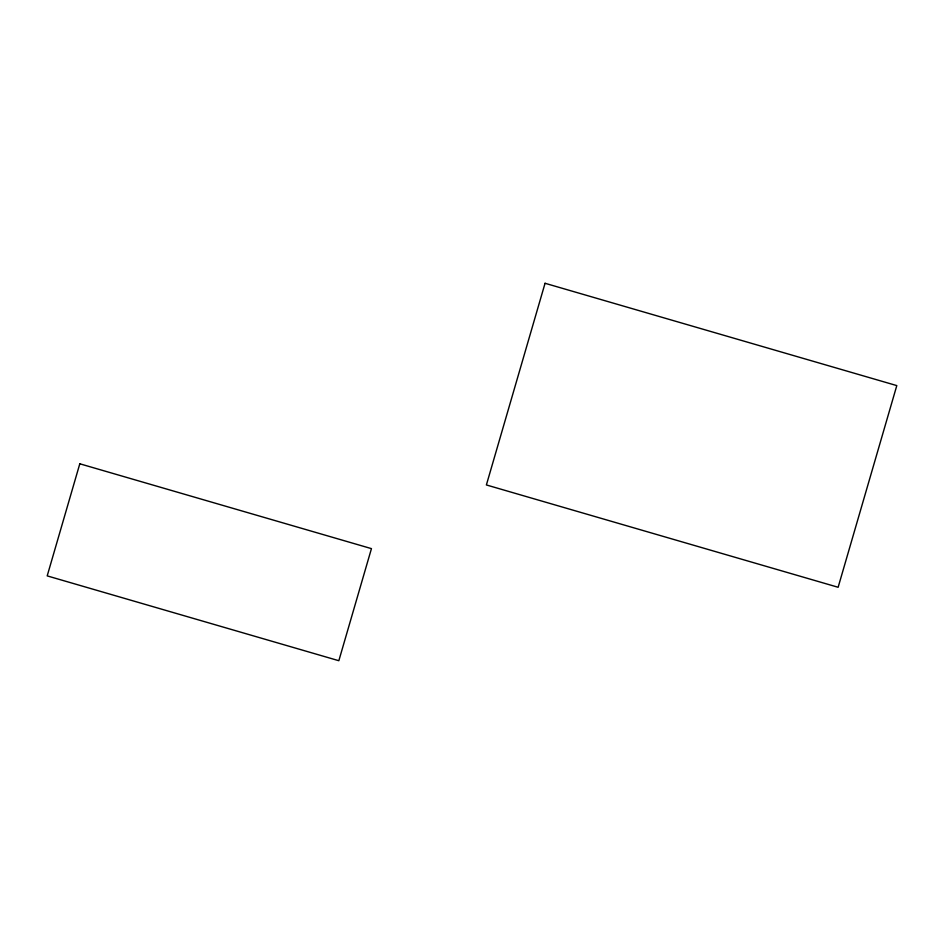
<?xml version="1.0" encoding="UTF-8"?>
<svg xmlns="http://www.w3.org/2000/svg" width="944" height="944" viewBox="0 0 944 944"><rect width="100%" height="100%" fill="white"/><g stroke="black" fill="none" stroke-linecap="round" stroke-linejoin="round"><path stroke-width="1.42" d="M79.803 463.787L47.2 575.887L338.837 660.717L371.452 548.629L79.803 463.787M545.054 283.283L486.384 484.956L838.13 587.274L896.8 385.6L545.054 283.283"/></g></svg>
